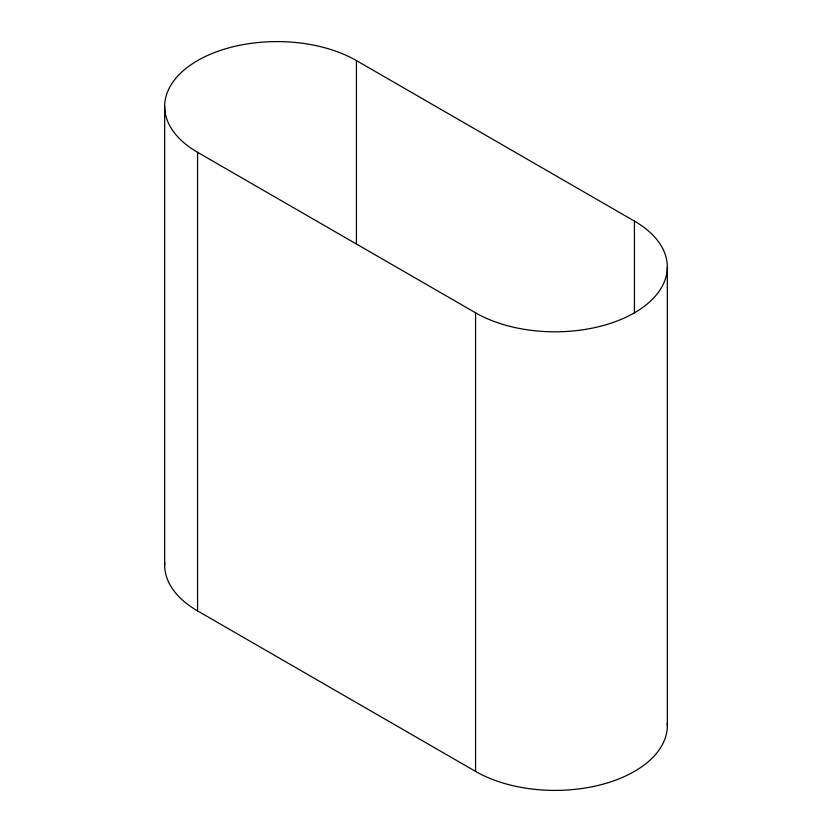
<?xml version="1.0" encoding="UTF-8"?>
<svg xmlns="http://www.w3.org/2000/svg" width="832" height="832" viewBox="0 0 832 832"><rect width="100%" height="100%" fill="white"/><g stroke="black" fill="none" stroke-linecap="round" stroke-linejoin="round"><path stroke-width="1.25" d="M356.429 60.59L634.431 221.104A112.33 64.854 0 0 1 634.431 312.811A112.33 64.854 0 0 1 475.571 312.811L197.569 152.308A112.33 64.854 0 0 1 197.569 60.59A112.33 64.854 0 0 1 356.429 60.59L356.429 243.776M164.746 562.63A112.33 64.854 0 0 0 197.569 610.896L475.571 771.41A112.33 64.854 0 0 0 599.903 784.992A112.33 64.854 0 0 0 667.254 723.143M667.337 266.958L667.337 725.546M634.431 221.104L634.431 313.342M475.571 312.811L475.571 771.41M197.569 152.308L197.569 610.896M164.663 106.454L164.663 565.042"/></g></svg>
